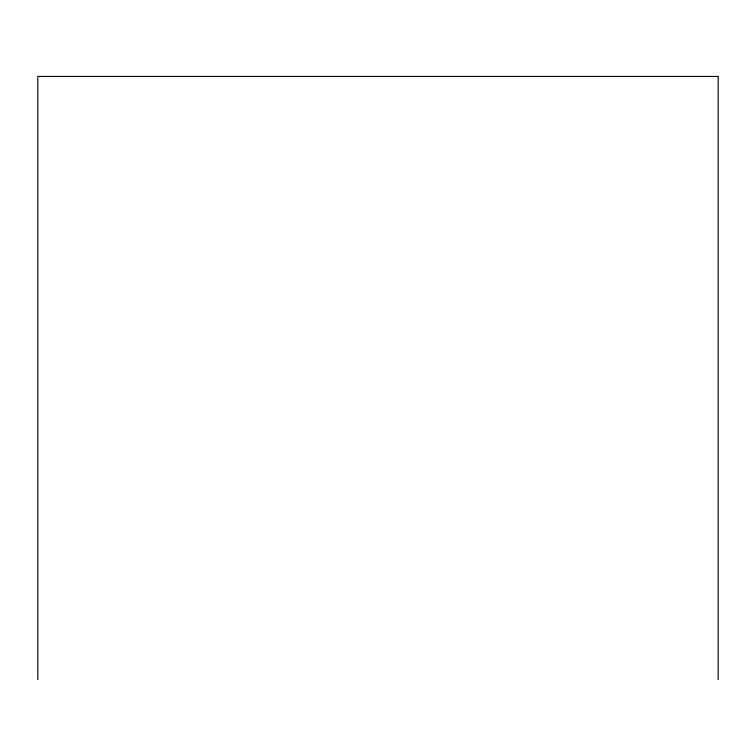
<?xml version="1.0" encoding="UTF-8"?>
<svg xmlns="http://www.w3.org/2000/svg" width="756" height="756" viewBox="0 0 756 756"><rect width="100%" height="100%" fill="white"/><g stroke="black" fill="none" stroke-linecap="round" stroke-linejoin="round"><path stroke-width="1.13" d="M718.2 679.568L718.2 76.432L37.8 76.432L37.8 679.568"/></g></svg>
